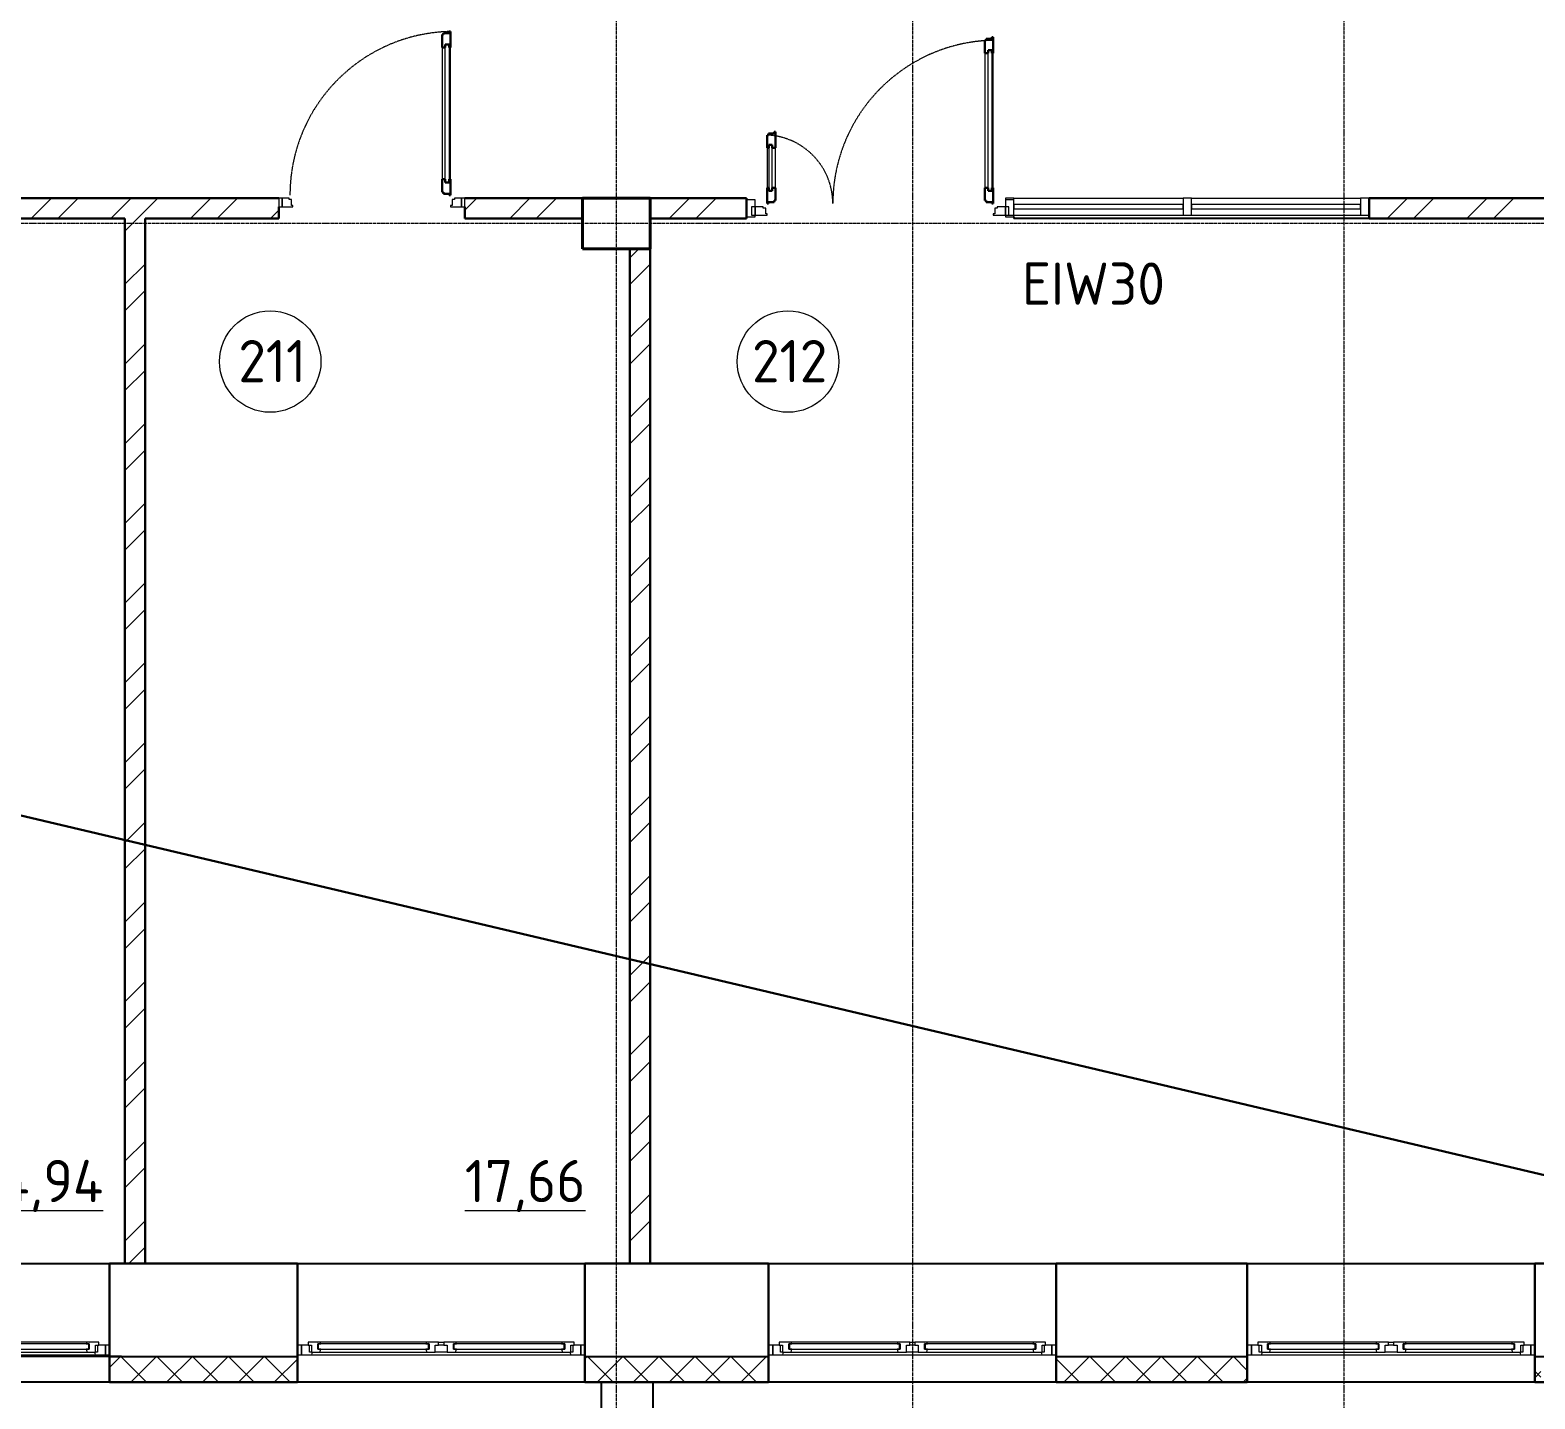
# Model space of a CAD drawing. Header units: millimetres. Extents: x -695119 to 412940, y -249585 to 622758.
# Drawn here: x 85166 to 94061, y 515128 to 523223 of the extents above; entities that cross this region are included whole.
import ezdxf

# ---------------------------------------------------------------- set-up
doc = ezdxf.new("R2010")
doc.units = ezdxf.units.MM
doc.linetypes.add('ADSK_Линия сетки', pattern=[25, 20, -2.5, 0, -2.5])
doc.linetypes.add('ADSK_Штриховая_ш2 п1_5', pattern=[4.5, 3, -1.5])
for name, color, linetype, lineweight in [('_Схема', 5, 'Continuous', 30), ('Двери', 8, 'Continuous', 9), ('Импосты витража', 8, 'Continuous', 9), ('Каркас_Импост', 8, 'Continuous', 9), ('Марки помещений', 8, 'Continuous', 20), ('Монтажный зазор', 8, 'Continuous', 9), ('Несущие колонны', 252, 'Continuous', 18), ('Окна', 252, 'Continuous', 9), ('Оси', 252, 'Continuous', 9), ('Остекление', 8, 'Continuous', 9), ('Открывание', 8, 'ADSK_Штриховая_ш2 п1_5', 9), ('Панели витража', 8, 'Continuous', 9), ('Панель', 252, 'Continuous', 30), ('Стены разрез', 7, 'Continuous', 30), ('Стены штриховка', 7, 'Continuous', 9), ('Текстовые примечания', 7, 'Continuous', 9)]:
    doc.layers.add(name, color=color, linetype=linetype, lineweight=lineweight)
doc.layers.add('Стены', color=194, linetype='Continuous')
doc.styles.add('GOST Common_1', font='', dxfattribs={"height": 250})
doc.styles.get('GOST Common_1').set_extended_font_data('GOST type B')
pattern_1 = [(45, (91217.38, 536167.97), (-235.7317, 235.7317), []), (45, (91374.53, 536167.97), (-235.7317, 235.7317), [])]
pattern_2 = [(0, (91217.38, 536167.97), (406.4, 101.6), [33.528, -271.272, 33.528, -271.272, -1625.6]), (0, (91217.38, 536167.97), (406.4, 101.6), [-609.6, 33.528, -576.072, 33.528, -271.272, -711.2]), (0, (91217.38, 536167.97), (406.4, 101.6), [-1524, 33.528, -169.672, 33.528, -474.472]), (120, (91369.78, 536218.77), (-291.18818, 301.15272), [33.528, -271.272, 33.528, -271.272, -1625.6]), (120, (91369.78, 536218.77), (-291.18818, 301.15272), [-609.6, 33.528, -576.072, 33.528, -271.272, -711.2]), (120, (91369.78, 536218.77), (-291.18818, 301.15272), [-1524, 33.528, -169.672, 33.528, -474.472]), (240, (91420.58, 536421.97), (-115.21182, -402.75272), [33.528, -271.272, 33.528, -271.272, -1625.6]), (240, (91420.58, 536421.97), (-115.21182, -402.75272), [-609.6, 33.528, -576.072, 33.528, -271.272, -711.2]), (240, (91420.58, 536421.97), (-115.21182, -402.75272), [-1524, 33.528, -169.672, 33.528, -474.472])]
pattern_3 = [(45, (91217.38, 536167.97), (-106.066, 106.066), []), (135, (91217.38, 536167.97), (-106.066, -106.066), [])]

# ---------------------------------------------------------------- blocks, each defined once
blk = doc.blocks.new('BIMLIB_Окно_Двустворчатое_VEKA_СФрамугойСнизу_ГОСТ30674_без линий - Ж_ОК-1_2320х1700-3824232-План 2 этажа смеж')
at = {"layer": 'Каркас_Импост', "lineweight": 18}
for p, q in [((-765.6, 265), (-825, 265)), ((-825, 265), (-825, 207)), ((-825, 207), (-787, 207)), ((-767, 207), (-787, 207)), ((-787, 207), (-787, 190)), ((-787, 190), (-731, 190)), ((-779, 207), (-779, 248)), ((-779, 248), (-767, 248)), ((-767, 248), (-767, 207)), ((-716.6, 248), (-767, 248)), ((-761, 248), (-765.6, 265)), ((-731, 190), (-730, 191)), ((-730, 199), (-730, 231)), ((-730, 231), (-712, 231)), ((-712, 199), (-730, 199)), ((-730, 191), (-729, 190)), ((-729, 190), (-714.4, 190)), ((-712, 231), (-716.6, 248)), ((-714.4, 190), (-712, 199)), ((-85.4, 248), (-90, 231)), ((-90, 231), (-72, 231)), ((-72, 199), (-90, 199)), ((-90, 199), (-87.6, 190)), ((-87.6, 190), (-73, 190)), ((-35, 248), (-85.4, 248)), ((-73, 190), (-72, 191)), ((-72, 231), (-72, 199)), ((-72, 191), (-71, 190)), ((-71, 190), (-15, 190)), ((-35, 207), (-35, 248)), ((-15, 207), (-35, 207)), ((-15, 190), (-15, 207)), ((35, 207), (15, 207)), ((15, 207), (15, 190)), ((15, 190), (71, 190)), ((35, 248), (35, 207)), ((85.4, 248), (35, 248)), ((71, 190), (72, 191)), ((72, 199), (72, 231)), ((72, 231), (90, 231)), ((90, 199), (72, 199)), ((72, 191), (73, 190)), ((73, 190), (87.6, 190)), ((90, 231), (85.4, 248)), ((87.6, 190), (90, 199)), ((716.6, 248), (712, 231)), ((712, 231), (730, 231)), ((730, 199), (712, 199)), ((712, 199), (714.4, 190)), ((714.4, 190), (729, 190)), ((767, 248), (716.6, 248)), ((729, 190), (730, 191)), ((730, 231), (730, 199)), ((730, 191), (731, 190)), ((731, 190), (787, 190)), ((765.6, 265), (761, 248)), ((825, 265), (765.6, 265)), ((767, 207), (767, 248)), ((767, 248), (779, 248)), ((787, 207), (767, 207)), ((779, 248), (779, 207)), ((787, 190), (787, 207)), ((787, 207), (825, 207)), ((825, 207), (825, 265))]:
    blk.add_line(p, q, dxfattribs=at)
at = {"layer": 'Каркас_Импост'}
for p, q in [((765.6, 265), (-765.6, 265)), ((-731, 190), (-729, 190)), ((-85.4, 248), (-716.6, 248)), ((-714.4, 190), (-87.6, 190)), ((-73, 190), (-71, 190)), ((-35, 248), (35, 248)), ((-15, 207), (15, 207)), ((15, 190), (-15, 190)), ((71, 190), (73, 190)), ((716.6, 248), (85.4, 248)), ((87.6, 190), (714.4, 190)), ((729, 190), (731, 190))]:
    blk.add_line(p, q, dxfattribs=at)
at = {"layer": 'Окна'}
for p, q in [((-825, 265), (-850, 265)), ((-850, 207), (-825, 207)), ((-825, 207), (-825, 265)), ((850, 265), (825, 265)), ((825, 265), (825, 207)), ((825, 207), (850, 207))]:
    blk.add_line(p, q, dxfattribs=at)
at = {"layer": 'Остекление'}
for p, q in [((-727, 231), (-730, 231)), ((-730, 231), (-730, 199)), ((-730, 199), (-727, 199)), ((-75, 231), (-727, 231)), ((-727, 231), (-727, 199)), ((-727, 199), (-727, 231)), ((-727, 199), (-75, 199)), ((-75, 199), (-75, 231)), ((-75, 231), (-75, 199)), ((-72, 231), (-75, 231)), ((-75, 199), (-72, 199)), ((-72, 199), (-72, 231)), ((75, 231), (72, 231)), ((72, 231), (72, 199)), ((72, 199), (75, 199)), ((727, 231), (75, 231)), ((75, 231), (75, 199)), ((75, 199), (75, 231)), ((75, 199), (727, 199)), ((727, 199), (727, 231)), ((727, 231), (727, 199)), ((730, 231), (727, 231)), ((727, 199), (730, 199)), ((730, 199), (730, 231))]:
    blk.add_line(p, q, dxfattribs=at)
blk = doc.blocks.new('ADSK_КолоннаЖБ_Прямоугольная1 - 300x400-1328093-План 2 этажа смеж')
at = {"layer": 'Несущие колонны', "lineweight": 40}
for p, q in [((-200, 150), (200, 150)), ((-200, -150), (-200, 150)), ((200, 150), (200, -150)), ((200, -150), (-200, -150))]:
    blk.add_line(p, q, dxfattribs=at)
blk = doc.blocks.new('Системная панель - ADSK_Cтеклопакет_25 мм-3346221-План 2 этажа смеж')
at = {"layer": 'Панели витража', "lineweight": 18}
for p, q in [((500, 12.5), (-500, 12.5)), ((-500, 12.5), (-500, -12.5)), ((500, -12.5), (500, 12.5)), ((-500, -12.5), (500, -12.5))]:
    blk.add_line(p, q, dxfattribs=at)
blk = doc.blocks.new('Прямоугольный импост - 50х100 мм-3346298-План 2 этажа смеж')
at = {"layer": 'Импосты витража'}
for p, q in [((814, -13939.7), (1814, -13939.7)), ((814, -14039.7), (1814, -14039.7))]:
    blk.add_line(p, q, dxfattribs=at)
blk = doc.blocks.new('Прямоугольный импост - 50х100 мм-3634331-План 2 этажа смеж')
at = {"layer": 'Импосты витража'}
for p, q in [((-236, -13939.7), (764, -13939.7)), ((-236, -14039.7), (764, -14039.7))]:
    blk.add_line(p, q, dxfattribs=at)
blk = doc.blocks.new('Прямоугольный импост - 50х100 мм-3324082-План 2 этажа смеж')
at = {"layer": 'Импосты витража', "lineweight": 18}
for p, q in [((0, 50), (-50, 50)), ((-50, 50), (-50, -50)), ((0, -50), (0, 50)), ((-50, -50), (0, -50))]:
    blk.add_line(p, q, dxfattribs=at)
blk = doc.blocks.new('Прямоугольный импост - 50х100 мм-3324079-План 2 этажа смеж')
at = {"layer": 'Импосты витража', "lineweight": 18}
for p, q in [((-25, 50), (25, 50)), ((-25, -50), (-25, 50)), ((25, 50), (25, -50)), ((25, -50), (-25, -50))]:
    blk.add_line(p, q, dxfattribs=at)
blk = doc.blocks.new('Прямоугольный импост - 50х100 мм-V49-План 2 этажа смеж')
at = {"layer": 'Импосты витража', "lineweight": 18}
for p, q in [((-25, 50), (25, 50)), ((-25, -50), (-25, 50)), ((25, 50), (25, 0)), ((5, -50), (-25, -50))]:
    blk.add_line(p, q, dxfattribs=at)
blk = doc.blocks.new('Прямоугольный импост - 50х100 мм-3081210-План 2 этажа смеж')
at = {"layer": 'Импосты витража', "lineweight": 18}
for p, q in [((-50, 50), (0, 50)), ((-50, 10), (-50, 50)), ((0, 50), (0, -50)), ((-50, -50), (-50, -40)), ((0, -50), (-50, -50))]:
    blk.add_line(p, q, dxfattribs=at)
blk = doc.blocks.new('Дверь_Alumark_двупольная_S50 - Ш_1_5_Внутр_1520х2350  Л витраж-3079829-План 2 этажа смеж')
at = {"layer": 'Каркас_Импост'}
for p, q in [((-566, 10), (-615, 10)), ((-615, 10), (-615, -40)), ((-566, 2), (-566, 10)), ((-552, 2), (-566, 2)), ((-552, -32), (-552, 2)), ((816, 2), (802, 2)), ((802, 2), (802, -32)), ((816, 10), (816, 2)), ((865, 10), (816, 10)), ((865, -40), (865, 10)), ((-615, -40), (-543, -40)), ((-543, -32), (-552, -32)), ((-543, -40), (-543, -32)), ((802, -32), (793, -32)), ((793, -32), (793, -40)), ((793, -40), (865, -40))]:
    blk.add_line(p, q, dxfattribs=at)
at = {"layer": 'Монтажный зазор'}
for p, q in [((-635, 10), (-635, -40)), ((-615, 10), (-635, 10)), ((-615, -40), (-615, 10)), ((885, 10), (865, 10)), ((865, 10), (865, -40)), ((885, -40), (885, 10)), ((-635, -40), (-615, -40)), ((865, -40), (885, -40))]:
    blk.add_line(p, q, dxfattribs=at)
at = {"layer": 'Остекление'}
for p, q in [((763, 104), (763, 936)), ((763, 936), (784, 936)), ((784, 936), (784, 104)), ((-534, 376), (-534, 104)), ((-513, 376), (-534, 376)), ((-513, 104), (-513, 376)), ((-534, 104), (-513, 104)), ((784, 104), (763, 104))]:
    blk.add_line(p, q, dxfattribs=at)
at = {"layer": 'Открывание'}
for centre, radius, start, end in [((811, 28), 966, 91.06769, 180), ((-561, 28), 406, 360, 87.45896)]:
    blk.add_arc(centre, radius, start, end, dxfattribs=at)
at = {"layer": 'Панель'}
for p, q in [((751, 994), (743, 994)), ((743, 994), (743, 918)), ((785, 1003), (751, 1003)), ((751, 1003), (751, 994)), ((793, 1012), (785, 1012)), ((785, 1012), (785, 1003)), ((793, 918), (793, 1012)), ((743, 918), (763, 918)), ((763, 918), (763, 936)), ((763, 936), (784, 936)), ((784, 936), (784, 918)), ((784, 918), (793, 918)), ((-493, 452), (-501, 452)), ((-501, 452), (-501, 443)), ((-493, 358), (-493, 452)), ((-535, 434), (-543, 434)), ((-543, 434), (-543, 358)), ((-534, 358), (-543, 358)), ((-501, 443), (-535, 443)), ((-535, 443), (-535, 434)), ((-534, 376), (-534, 358)), ((-513, 376), (-534, 376)), ((-513, 358), (-513, 376)), ((-493, 358), (-513, 358)), ((-543, 122), (-543, 28)), ((-534, 122), (-543, 122)), ((-534, 104), (-534, 122)), ((-513, 104), (-534, 104)), ((-513, 122), (-513, 104)), ((-493, 122), (-513, 122)), ((-493, 46), (-493, 122)), ((743, 122), (743, 46)), ((743, 122), (763, 122)), ((763, 122), (763, 104)), ((763, 104), (784, 104)), ((784, 122), (793, 122)), ((784, 104), (784, 122)), ((793, 28), (793, 122)), ((-543, 28), (-535, 28)), ((-535, 28), (-535, 37)), ((-535, 37), (-501, 37)), ((-501, 37), (-501, 46)), ((-501, 46), (-493, 46)), ((743, 46), (751, 46)), ((751, 46), (751, 37)), ((751, 37), (785, 37)), ((785, 37), (785, 28)), ((785, 28), (793, 28))]:
    blk.add_line(p, q, dxfattribs=at)
at = {"layer": 'Панель', "lineweight": 9}
for p, q in [((743, 918), (743, 122)), ((793, 122), (793, 918)), ((-543, 358), (-543, 122)), ((-493, 122), (-493, 358))]:
    blk.add_line(p, q, dxfattribs=at)
blk = doc.blocks.new('Прямоугольный импост - 50х100 мм-3077095-План 2 этажа смеж')
at = {"layer": 'Импосты витража', "lineweight": 18}
for p, q in [((0, 50), (-50, 50)), ((-50, 50), (-50, 10)), ((0, -50), (0, 50)), ((-50, -40), (-50, -50)), ((-50, -50), (0, -50))]:
    blk.add_line(p, q, dxfattribs=at)
blk = doc.blocks.new('Дверь_Alumark_однопольная_S50 - Дв-8л_1100х2350 Л-3634517-План 2 этажа смеж')
at = {"layer": 'Каркас_Импост'}
for p, q in [((-364, 60), (-405, 60)), ((-405, 60), (-405, 10)), ((-405, 10), (-341, 10)), ((-364, 52), (-364, 60)), ((-350, 52), (-364, 52)), ((-350, 18), (-350, 52)), ((-341, 18), (-350, 18)), ((-341, 10), (-341, 18)), ((600, 18), (591, 18)), ((591, 18), (591, 10)), ((591, 10), (655, 10)), ((614, 52), (600, 52)), ((600, 52), (600, 18)), ((614, 60), (614, 52)), ((655, 60), (614, 60)), ((655, 10), (655, 60))]:
    blk.add_line(p, q, dxfattribs=at)
at = {"layer": 'Монтажный зазор'}
for p, q in [((-425, 60), (-425, 10)), ((-405, 60), (-425, 60)), ((-425, 10), (-405, 10)), ((-405, 10), (-405, 60)), ((675, 60), (655, 60)), ((655, 60), (655, 10)), ((655, 10), (675, 10)), ((675, 10), (675, 60))]:
    blk.add_line(p, q, dxfattribs=at)
at = {"layer": 'Остекление'}
for p, q in [((558, 154), (558, 970)), ((558, 970), (582, 970)), ((582, 970), (582, 154)), ((582, 154), (558, 154))]:
    blk.add_line(p, q, dxfattribs=at)
at = {"layer": 'Открывание'}
blk.add_arc((609, 78), 968, 91.06548, 180, dxfattribs=at)
at = {"layer": 'Панель'}
for p, q in [((549, 1028), (541, 1028)), ((541, 1028), (541, 952)), ((583, 1037), (549, 1037)), ((549, 1037), (549, 1028)), ((591, 1046), (583, 1046)), ((583, 1046), (583, 1037)), ((591, 952), (591, 1046)), ((541, 952), (558, 952)), ((558, 952), (558, 970)), ((558, 970), (582, 970)), ((582, 970), (582, 952)), ((582, 952), (591, 952)), ((541, 172), (541, 96)), ((541, 172), (558, 172)), ((541, 96), (549, 96)), ((549, 96), (549, 87)), ((558, 172), (558, 154)), ((558, 154), (582, 154)), ((582, 172), (591, 172)), ((582, 154), (582, 172)), ((591, 78), (591, 172)), ((549, 87), (583, 87)), ((583, 87), (583, 78)), ((583, 78), (591, 78))]:
    blk.add_line(p, q, dxfattribs=at)
at = {"layer": 'Панель', "lineweight": 9}
for p, q in [((541, 952), (541, 172)), ((591, 172), (591, 952))]:
    blk.add_line(p, q, dxfattribs=at)
blk = doc.blocks.new('ADSK_Марка_Помещение_ОдноЗначение_Номер - Номер-462100-План 2 этажа смеж')
at = {"layer": 'Марки помещений'}
blk.add_circle((0, 0), 3, dxfattribs=at)

msp = doc.modelspace()

# ---------------------------------------------------------------- hatches: boundary and pattern name
at = {"layer": 'Стены разрез', "lineweight": 9}
h = msp.add_hatch(dxfattribs=at)
h.set_pattern_fill('FP_1', color=256, style=0, pattern_type=2)
h.set_pattern_definition(pattern_1)
h.paths.add_polyline_path([(104801.401, 522108.241), (106481.401, 522108.241), (106481.401, 522228.241), (104801.401, 522228.241)])
h.paths.add_polyline_path([(85726.401, 522108.241), (86636.401, 522108.241), (86636.401, 522228.241), (82881.401, 522228.241), (82881.401, 522108.241), (84272.494, 522108.241)])
h.paths.add_polyline_path([(103221.401, 522108.241), (103221.401, 522228.241), (102461.401, 522228.241), (102461.401, 522108.241)])
h.paths.add_polyline_path([(87736.401, 522108.241), (88431.401, 522108.241), (88431.401, 522228.241), (87736.401, 522228.241), (87736.401, 522178.241)])
h.paths.add_polyline_path([(100481.401, 522108.241), (100481.401, 522228.241), (100471.401, 522228.241), (100471.401, 522108.241)])
h.paths.add_polyline_path([(89401.401, 522108.241), (89401.401, 522228.241), (88831.401, 522228.241), (88831.401, 522108.241)])
h.paths.add_polyline_path([(97421.401, 522108.241), (97421.401, 522228.241), (94931.401, 522228.241), (94931.401, 522108.241), (97166.401, 522108.241), (97166.401, 522178.241), (97286.401, 522178.241), (97286.401, 522108.241)])
h.paths.add_polyline_path([(93081.401, 522108.241), (94531.401, 522108.241), (94531.401, 522228.241), (93081.401, 522228.241)])
h.paths.add_polyline_path([(80396.401, 522108.241), (80841.401, 522108.241), (80841.401, 522228.241), (78461.401, 522228.241), (78461.401, 522108.241), (80104.724, 522108.241)])
h.paths.add_polyline_path([(82481.401, 522108.241), (82481.401, 522228.241), (82421.401, 522228.241), (82421.401, 522108.241)])
h.paths.add_polyline_path([(75076.401, 522108.241), (76481.401, 522108.241), (76481.401, 522228.241), (75076.401, 522228.241)])
h = msp.add_hatch(dxfattribs=at)
h.set_pattern_fill('FP_1', color=256, style=0, pattern_type=2)
h.set_pattern_definition(pattern_1)
h.paths.add_polyline_path([(85846.401, 515928.241), (85846.401, 522108.241), (85726.401, 522108.241), (85726.401, 515928.241)])
h = msp.add_hatch(dxfattribs=at)
h.set_pattern_fill('FP_1', color=256, style=0, pattern_type=2)
h.set_pattern_definition(pattern_1)
h.paths.add_polyline_path([(88831.401, 515928.241), (88831.401, 521928.241), (88711.401, 521928.241), (88711.401, 515928.241)])
h = msp.add_hatch(dxfattribs=at)
h.set_pattern_fill('FP_7', color=256, style=0, pattern_type=2)
h.set_pattern_definition(pattern_3)
h.paths.add_polyline_path([(80008.401, 515228.241), (81104.401, 515228.241), (81104.401, 515302.241), (81106.401, 515302.241), (81106.401, 515378.241), (80006.401, 515378.241), (80006.401, 515302.241), (80008.401, 515302.241)])
h.paths.add_polyline_path([(82808.401, 515228.241), (83934.401, 515228.241), (83934.401, 515302.241), (83936.401, 515302.241), (83936.401, 515378.241), (82806.401, 515378.241), (82806.401, 515302.241), (82808.401, 515302.241)])
h.paths.add_polyline_path([(85661.751, 515228.241), (85706.401, 515228.241), (85706.401, 515378.241), (85636.401, 515378.241), (85636.401, 515302.241), (85638.401, 515302.241), (85638.401, 515228.241)])
h.paths.add_polyline_path([(68798.401, 515228.241), (69884.401, 515228.241), (69884.401, 515302.241), (69886.401, 515302.241), (69886.401, 515378.241), (68796.401, 515378.241), (68796.401, 515302.241), (68798.401, 515302.241)])
h.paths.add_polyline_path([(67094.401, 515228.241), (67094.401, 515302.241), (67096.401, 515302.241), (67096.401, 515378.241), (65986.401, 515378.241), (65986.401, 515302.241), (65988.401, 515302.241), (65988.401, 515228.241), (66212.158, 515228.241)])
h.paths.add_polyline_path([(61454.401, 515228.241), (61454.401, 515302.241), (61456.401, 515302.241), (61456.401, 515378.241), (60306.401, 515378.241), (60306.401, 515302.241), (60308.401, 515302.241), (60308.401, 515228.241), (60655.131, 515228.241)])
h.paths.add_polyline_path([(63158.401, 515228.241), (64284.401, 515228.241), (64284.401, 515302.241), (64286.401, 515302.241), (64286.401, 515378.241), (63156.401, 515378.241), (63156.401, 515302.241), (63158.401, 515302.241)])
h.paths.add_polyline_path([(72714.401, 515228.241), (72714.401, 515302.241), (72716.401, 515302.241), (72716.401, 515378.241), (71586.401, 515378.241), (71586.401, 515302.241), (71588.401, 515302.241), (71588.401, 515228.241), (71769.184, 515228.241)])
h.paths.add_polyline_path([(74418.401, 515228.241), (75534.401, 515228.241), (75534.401, 515302.241), (75536.401, 515302.241), (75536.401, 515378.241), (74416.401, 515378.241), (74416.401, 515302.241), (74418.401, 515302.241)])
h.paths.add_polyline_path([(77238.401, 515228.241), (78304.401, 515228.241), (78304.401, 515302.241), (78306.401, 515302.241), (78306.401, 515378.241), (77236.401, 515378.241), (77236.401, 515302.241), (77238.401, 515302.241)])
h.paths.add_polyline_path([(58604.401, 515228.241), (58604.401, 515302.241), (58606.401, 515302.241), (58606.401, 515378.241), (57181.401, 515378.241), (57181.401, 515228.241), (57876.618, 515228.241)])
h = msp.add_hatch(dxfattribs=at)
h.set_pattern_fill('FP_7', color=256, style=0, pattern_type=2)
h.set_pattern_definition(pattern_3)
h.paths.add_polyline_path([(91233.401, 515228.241), (91257.401, 515228.241), (91257.401, 515378.241), (91231.401, 515378.241), (91231.401, 515302.241), (91233.401, 515302.241)])
h.paths.add_polyline_path([(85706.401, 515228.241), (86744.401, 515228.241), (86744.401, 515302.241), (86746.401, 515302.241), (86746.401, 515378.241), (85706.401, 515378.241), (85706.401, 515302.241)])
h.paths.add_polyline_path([(89529.401, 515228.241), (89529.401, 515302.241), (89531.401, 515302.241), (89531.401, 515378.241), (88446.401, 515378.241), (88446.401, 515302.241), (88448.401, 515302.241), (88448.401, 515228.241)])
h = msp.add_hatch(dxfattribs=at)
h.set_pattern_fill('FP_7', color=256, style=0, pattern_type=2)
h.set_pattern_definition(pattern_3)
h.paths.add_polyline_path([(92359.401, 515228.241), (92359.401, 515302.241), (92361.401, 515302.241), (92361.401, 515378.241), (91257.401, 515378.241), (91257.401, 515228.241)])
h = msp.add_hatch(dxfattribs=at)
h.set_pattern_fill('FP_7', color=256, style=0, pattern_type=2)
h.set_pattern_definition(pattern_3)
h.paths.add_polyline_path([(94063.401, 515228.241), (94097.401, 515228.241), (94097.401, 515378.241), (94061.401, 515378.241), (94061.401, 515302.241), (94063.401, 515302.241)])
h = msp.add_hatch(dxfattribs=at)
h.set_pattern_fill('FP_4', color=256, style=0, pattern_type=2)
h.set_pattern_definition(pattern_2)
h.paths.add_polyline_path([(71769.184, 515226.241), (72716.401, 515226.241), (72716.401, 515302.241), (72714.401, 515302.241), (72714.401, 515228.241), (71588.401, 515228.241), (71588.401, 515302.241), (71586.401, 515302.241), (71586.401, 515226.241)])
h.paths.add_polyline_path([(74547.698, 515226.241), (75536.401, 515226.241), (75536.401, 515302.241), (75534.401, 515302.241), (75534.401, 515228.241), (74418.401, 515228.241), (74418.401, 515302.241), (74416.401, 515302.241), (74416.401, 515226.241)])
h.paths.add_polyline_path([(85706.401, 515226.241), (85706.401, 515228.241), (85638.401, 515228.241), (85638.401, 515302.241), (85636.401, 515302.241), (85636.401, 515226.241), (85661.751, 515226.241)])
h.paths.add_polyline_path([(77236.401, 515226.241), (78306.401, 515226.241), (78306.401, 515302.241), (78304.401, 515302.241), (78304.401, 515228.241), (77238.401, 515228.241), (77238.401, 515302.241), (77236.401, 515302.241)])
h.paths.add_polyline_path([(69886.401, 515226.241), (69886.401, 515302.241), (69884.401, 515302.241), (69884.401, 515228.241), (68798.401, 515228.241), (68798.401, 515302.241), (68796.401, 515302.241), (68796.401, 515226.241), (68990.671, 515226.241)])
h.paths.add_polyline_path([(83936.401, 515226.241), (83936.401, 515302.241), (83934.401, 515302.241), (83934.401, 515228.241), (82808.401, 515228.241), (82808.401, 515302.241), (82806.401, 515302.241), (82806.401, 515226.241), (82883.238, 515226.241)])
h.paths.add_polyline_path([(80006.401, 515226.241), (81106.401, 515226.241), (81106.401, 515302.241), (81104.401, 515302.241), (81104.401, 515228.241), (80008.401, 515228.241), (80008.401, 515302.241), (80006.401, 515302.241)])
h.paths.add_polyline_path([(63433.644, 515226.241), (64286.401, 515226.241), (64286.401, 515302.241), (64284.401, 515302.241), (64284.401, 515228.241), (63158.401, 515228.241), (63158.401, 515302.241), (63156.401, 515302.241), (63156.401, 515226.241)])
h.paths.add_polyline_path([(57181.401, 515226.241), (58606.401, 515226.241), (58606.401, 515302.241), (58604.401, 515302.241), (58604.401, 515228.241), (57181.401, 515228.241)])
h.paths.add_polyline_path([(65986.401, 515226.241), (67096.401, 515226.241), (67096.401, 515302.241), (67094.401, 515302.241), (67094.401, 515228.241), (65988.401, 515228.241), (65988.401, 515302.241), (65986.401, 515302.241)])
h.paths.add_polyline_path([(61456.401, 515226.241), (61456.401, 515302.241), (61454.401, 515302.241), (61454.401, 515228.241), (60308.401, 515228.241), (60308.401, 515302.241), (60306.401, 515302.241), (60306.401, 515226.241), (60655.131, 515226.241)])
h = msp.add_hatch(dxfattribs=at)
h.set_pattern_fill('FP_4', color=256, style=0, pattern_type=2)
h.set_pattern_definition(pattern_2)
h.paths.add_polyline_path([(91231.401, 515226.241), (91257.401, 515226.241), (91257.401, 515228.241), (91233.401, 515228.241), (91233.401, 515302.241), (91231.401, 515302.241)])
h.paths.add_polyline_path([(86746.401, 515226.241), (86746.401, 515302.241), (86744.401, 515302.241), (86744.401, 515228.241), (85706.401, 515228.241), (85706.401, 515226.241)])
h.paths.add_polyline_path([(88446.401, 515226.241), (89531.401, 515226.241), (89531.401, 515302.241), (89529.401, 515302.241), (89529.401, 515228.241), (88448.401, 515228.241), (88448.401, 515302.241), (88446.401, 515302.241)])
h = msp.add_hatch(dxfattribs=at)
h.set_pattern_fill('FP_4', color=256, style=0, pattern_type=2)
h.set_pattern_definition(pattern_2)
h.paths.add_polyline_path([(92361.401, 515226.241), (92361.401, 515302.241), (92359.401, 515302.241), (92359.401, 515228.241), (91257.401, 515228.241), (91257.401, 515226.241)])

# ---------------------------------------------------------------- linework, layer by layer
at = {"layer": '_Схема', "color": 5}
msp.add_line((-356137.271, 622757.974), (189125.193, 494018.926), dxfattribs=at)
at = {"layer": 'Несущие колонны', "lineweight": 40}
for p, q in [((88831.401, 522228.241), (88431.401, 522228.241)), ((88431.401, 522108.241), (88431.401, 521928.241)), ((88831.401, 521928.241), (88831.401, 522108.241)), ((88431.401, 521928.241), (88831.401, 521928.241))]:
    msp.add_line(p, q, dxfattribs=at)
at = {"layer": 'Несущие колонны'}
for p, q in [((88431.401, 522228.241), (88431.401, 522108.241)), ((88831.401, 522108.241), (88831.401, 522228.241))]:
    msp.add_line(p, q, dxfattribs=at)
at = {"layer": 'Оси', "linetype": 'ADSK_Линия сетки'}
for p, q in [((88631.401, 569901.977), (88631.401, 503632.555)), ((90381.401, 569901.977), (90381.401, 503632.555)), ((92931.401, 569901.977), (92931.401, 503632.555)), ((127748.695, 522078.241), (50771.339, 522078.241)), ((127748.695, 515928.241), (50809.123, 515928.241))]:
    msp.add_line(p, q, dxfattribs=at)
at = {"layer": 'Стены'}
for p, q in [((88431.401, 522108.241), (88431.401, 522228.241)), ((88831.401, 522228.241), (88831.401, 522108.241)), ((90981.401, 522118.241), (90981.401, 522108.241)), ((93081.401, 522108.241), (90981.401, 522108.241)), ((83936.401, 515928.241), (85636.401, 515928.241)), ((86746.401, 515928.241), (88446.401, 515928.241)), ((89531.401, 515928.241), (91231.401, 515928.241)), ((92361.401, 515928.241), (94061.401, 515928.241)), ((85636.401, 515378.241), (83936.401, 515378.241)), ((85706.401, 515378.241), (86746.401, 515378.241)), ((88446.401, 515378.241), (89531.401, 515378.241)), ((91231.401, 515378.241), (92361.401, 515378.241)), ((94061.401, 515378.241), (95136.401, 515378.241)), ((85636.401, 515226.241), (83936.401, 515226.241)), ((88446.401, 515226.241), (86746.401, 515226.241)), ((88544.401, 507895.66), (88544.401, 515226.241)), ((88848.401, 515226.241), (88848.401, 508199.66)), ((91231.401, 515226.241), (89531.401, 515226.241)), ((94061.401, 515226.241), (92361.401, 515226.241))]:
    msp.add_line(p, q, dxfattribs=at)
at = {"layer": 'Стены разрез'}
for p, q in [((86636.401, 522228.241), (82881.401, 522228.241)), ((88431.401, 522228.241), (87736.401, 522228.241)), ((89401.401, 522228.241), (88831.401, 522228.241)), ((89401.401, 522108.241), (89401.401, 522228.241)), ((94531.401, 522228.241), (93081.401, 522228.241)), ((93081.401, 522228.241), (93081.401, 522108.241)), ((86636.401, 522108.241), (86636.401, 522178.241)), ((87736.401, 522178.241), (87736.401, 522108.241)), ((83361.401, 522108.241), (85726.401, 522108.241)), ((85726.401, 522108.241), (85726.401, 515928.241)), ((85846.401, 522108.241), (86636.401, 522108.241)), ((85846.401, 515928.241), (85846.401, 522108.241)), ((87736.401, 522108.241), (88431.401, 522108.241)), ((88831.401, 522108.241), (89401.401, 522108.241)), ((93081.401, 522108.241), (94251.401, 522108.241)), ((88711.401, 521928.241), (88711.401, 515928.241)), ((88831.401, 521928.241), (88711.401, 521928.241)), ((88831.401, 515928.241), (88831.401, 521928.241)), ((85636.401, 515928.241), (85636.401, 515226.241)), ((86746.401, 515928.241), (85636.401, 515928.241)), ((86746.401, 515226.241), (86746.401, 515928.241)), ((89531.401, 515928.241), (88446.401, 515928.241)), ((88446.401, 515928.241), (88446.401, 515226.241)), ((89531.401, 515226.241), (89531.401, 515928.241)), ((92361.401, 515928.241), (91231.401, 515928.241)), ((91231.401, 515928.241), (91231.401, 515226.241)), ((92361.401, 515226.241), (92361.401, 515928.241)), ((95136.401, 515928.241), (94061.401, 515928.241)), ((94061.401, 515928.241), (94061.401, 515226.241)), ((85636.401, 515378.241), (85706.401, 515378.241)), ((85636.401, 515226.241), (86746.401, 515226.241)), ((88446.401, 515226.241), (89531.401, 515226.241)), ((91231.401, 515226.241), (92361.401, 515226.241)), ((94061.401, 515226.241), (95136.401, 515226.241))]:
    msp.add_line(p, q, dxfattribs=at)
at = {"layer": 'Стены штриховка'}
for p, q in [((85638.401, 515302.241), (85636.401, 515302.241)), ((85638.401, 515302.241), (85638.401, 515228.241)), ((86746.401, 515302.241), (86744.401, 515302.241)), ((86744.401, 515228.241), (86744.401, 515302.241)), ((88448.401, 515302.241), (88446.401, 515302.241)), ((88448.401, 515302.241), (88448.401, 515228.241)), ((89531.401, 515302.241), (89529.401, 515302.241)), ((89529.401, 515228.241), (89529.401, 515302.241)), ((91233.401, 515302.241), (91231.401, 515302.241)), ((91233.401, 515302.241), (91233.401, 515228.241)), ((92361.401, 515302.241), (92359.401, 515302.241)), ((92359.401, 515228.241), (92359.401, 515302.241)), ((85638.401, 515228.241), (86744.401, 515228.241)), ((85706.401, 515226.241), (85706.401, 515228.241)), ((88448.401, 515228.241), (89529.401, 515228.241)), ((91233.401, 515228.241), (92359.401, 515228.241))]:
    msp.add_line(p, q, dxfattribs=at)

# ---------------------------------------------------------------- block references
at = {"layer": 'Двери'}
for name, p in [('Дверь_Alumark_однопольная_S50 - Дв-8л_1100х2350 Л-3634517-План 2 этажа смеж', (87061.401, 522168.241)), ('Дверь_Alumark_двупольная_S50 - Ш_1_5_Внутр_1520х2350  Л витраж-3079829-План 2 этажа смеж', (90066.401, 522168.241))]:
    msp.add_blockref(name, p, dxfattribs=at)
at = {"layer": 'Импосты витража', "extrusion": (0, 0, -1)}
for name, p in [('Прямоугольный импост - 50х100 мм-V49-План 2 этажа смеж', (-90956.401, 522178.241)), ('Прямоугольный импост - 50х100 мм-3324079-План 2 этажа смеж', (-92006.401, 522178.241)), ('Прямоугольный импост - 50х100 мм-3081210-План 2 этажа смеж', (-89401.401, 522168.241))]:
    msp.add_blockref(name, p, dxfattribs=at)
at = {"layer": 'Импосты витража'}
for name, p in [('Прямоугольный импост - 50х100 мм-3634331-План 2 этажа смеж', (91217.378, 536167.972)), ('Прямоугольный импост - 50х100 мм-3346298-План 2 этажа смеж', (91217.378, 536167.972)), ('Прямоугольный импост - 50х100 мм-3324082-План 2 этажа смеж', (93081.401, 522178.241)), ('Прямоугольный импост - 50х100 мм-3077095-План 2 этажа смеж', (90981.401, 522168.241))]:
    msp.add_blockref(name, p, dxfattribs=at)
at = {"layer": 'Марки помещений', "xscale": 99.99999999999993, "yscale": 99.99999999999993, "zscale": 99.99999999999993}
for p in [(86585.597, 521262.406), (89646.208, 521262.406)]:
    msp.add_blockref('ADSK_Марка_Помещение_ОдноЗначение_Номер - Номер-462100-План 2 этажа смеж', p, dxfattribs=at)
at = {"layer": 'Несущие колонны', "lineweight": 40}
msp.add_blockref('ADSK_КолоннаЖБ_Прямоугольная1 - 300x400-1328093-План 2 этажа смеж', (88631.401, 522078.241), dxfattribs=at)
at = {"layer": 'Окна', "rotation": 180}
for p in [(84786.401, 515653.241), (87596.401, 515653.241), (90381.401, 515653.241), (93211.401, 515653.241)]:
    msp.add_blockref('BIMLIB_Окно_Двустворчатое_VEKA_СФрамугойСнизу_ГОСТ30674_без линий - Ж_ОК-1_2320х1700-3824232-План 2 этажа смеж', p, dxfattribs=at)
at = {"layer": 'Панели витража', "rotation": 180}
for p in [(91481.401, 522178.241), (92531.401, 522178.241)]:
    msp.add_blockref('Системная панель - ADSK_Cтеклопакет_25 мм-3346221-План 2 этажа смеж', p, dxfattribs=at)

# ---------------------------------------------------------------- texts
at = {"layer": 'Марки помещений', "lineweight": 9, "char_height": 250, "attachment_point": 1, "style": 'GOST Common_1'}
for s, insert, width in [('211', (86397.039, 521390.131), 468.98719), ('212', (89433.801, 521390.131), 526.70869), ('\\L64,94', (84810.415, 516541.411), 916.32881), ('\\L17,66', (87736.003, 516541.411), 815.31619)]:
    msp.add_mtext(s, dxfattribs=dict(at, insert=insert, width=width))
at = {"layer": 'Текстовые примечания', "color": 1, "true_color": 0xff0000, "insert": (91029.653, 521848.424), "char_height": 250, "width": 966.83513, "attachment_point": 1, "style": 'GOST Common_1'}
msp.add_mtext('EIW30', dxfattribs=at)

doc.saveas('drawing.dxf')
